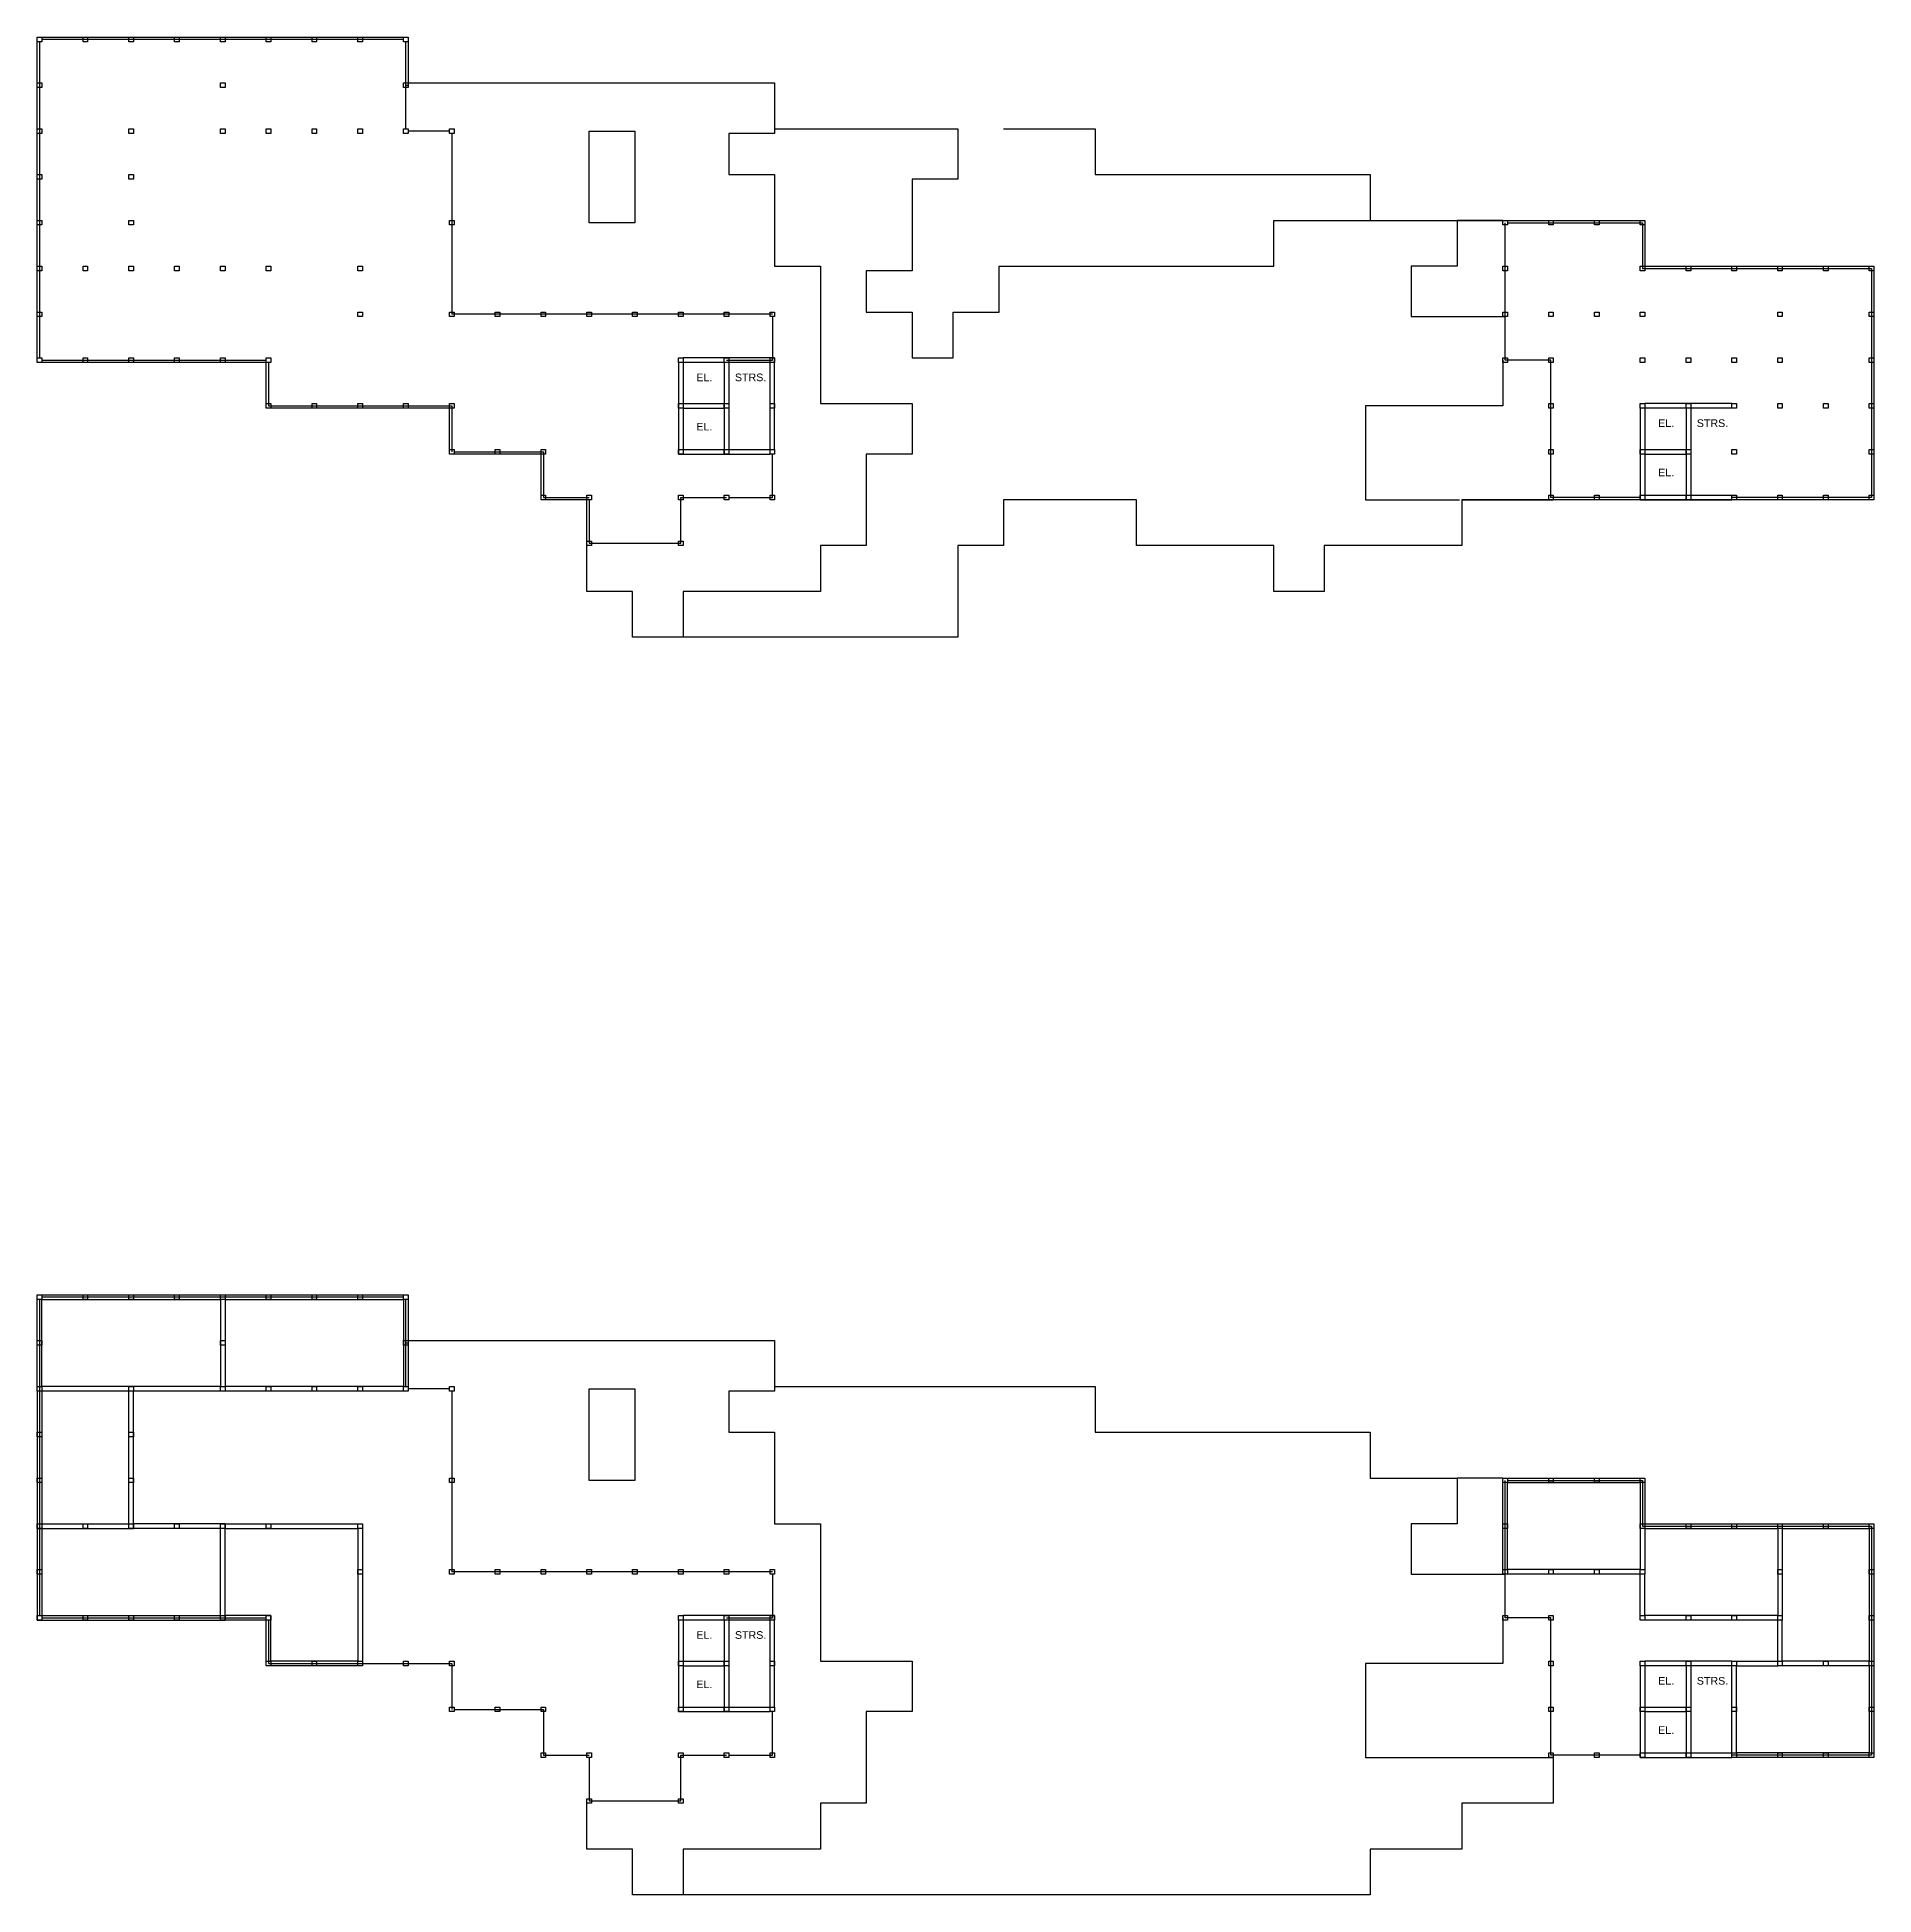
# Model space of a CAD drawing. Header units: metres. Extents: x 1950 to 2882, y 2050 to 2715.
# Drawn here: x 2324.8 to 2445.1, y 2354.3 to 2475.9 of the extents above; entities that cross this region are included whole.
import ezdxf

# ---------------------------------------------------------------- set-up
doc = ezdxf.new("R2010")
doc.units = ezdxf.units.M
for name, color, linetype in [('BACK 1', 250, 'Continuous'), ('BRICK WALLS', 250, 'Continuous'), ('CONTEXT', 250, 'Continuous'), ('OUTLINE', 250, 'Continuous'), ('PILARS', 250, 'Continuous')]:
    doc.layers.add(name, color=color, linetype=linetype)
doc.styles.get("Standard").update_dxf_attribs({"font": 'arial.ttf'})

msp = doc.modelspace()

# ---------------------------------------------------------------- linework, layer by layer
at = {"layer": 'BACK 1'}
for p, q in [((2349.13, 2472.93), (2373.13, 2472.93)), ((2373.13, 2472.93), (2373.13, 2469.63)), ((2360.98, 2469.78), (2363.98, 2469.78)), ((2360.98, 2463.78), (2360.98, 2469.78)), ((2363.98, 2469.78), (2363.98, 2463.78)), ((2373.13, 2469.63), (2370.13, 2469.63)), ((2370.13, 2469.63), (2370.13, 2466.93)), ((2370.13, 2466.93), (2373.13, 2466.93)), ((2373.13, 2466.93), (2373.13, 2460.93)), ((2420.83, 2463.93), (2417.83, 2463.93)), ((2417.83, 2463.93), (2417.83, 2460.93)), ((2363.98, 2463.78), (2360.98, 2463.78)), ((2373.13, 2460.93), (2376.13, 2460.93)), ((2376.13, 2460.93), (2376.13, 2451.93)), ((2417.83, 2460.93), (2414.83, 2460.93)), ((2414.83, 2460.93), (2414.83, 2457.63)), ((2414.83, 2457.63), (2420.98, 2457.63)), ((2420.83, 2454.78), (2420.83, 2451.78)), ((2376.13, 2451.93), (2382.13, 2451.93)), ((2382.13, 2451.93), (2382.13, 2448.63)), ((2382.13, 2448.63), (2379.13, 2448.63)), ((2379.13, 2448.63), (2379.13, 2442.63)), ((2360.83, 2439.63), (2360.83, 2442.63)), ((2379.13, 2442.63), (2376.13, 2442.63)), ((2376.13, 2442.63), (2376.13, 2439.63)), ((2363.83, 2439.63), (2360.83, 2439.63)), ((2363.83, 2436.63), (2363.83, 2439.63)), ((2370.13, 2439.63), (2367.13, 2439.63)), ((2367.13, 2439.63), (2367.13, 2436.63)), ((2376.13, 2439.63), (2370.13, 2439.63)), ((2367.13, 2436.63), (2363.83, 2436.63)), ((2349.13, 2390.56), (2373.13, 2390.56)), ((2373.13, 2390.56), (2373.13, 2387.26)), ((2360.98, 2387.41), (2363.98, 2387.41)), ((2360.98, 2381.41), (2360.98, 2387.41)), ((2363.98, 2387.41), (2363.98, 2381.41)), ((2373.13, 2387.26), (2370.13, 2387.26)), ((2370.13, 2387.26), (2370.13, 2384.56)), ((2370.13, 2384.56), (2373.13, 2384.56)), ((2373.13, 2384.56), (2373.13, 2378.56)), ((2363.98, 2381.41), (2360.98, 2381.41)), ((2420.83, 2381.56), (2417.83, 2381.56)), ((2417.83, 2381.56), (2417.83, 2378.56)), ((2373.13, 2378.56), (2376.13, 2378.56)), ((2376.13, 2378.56), (2376.13, 2369.56)), ((2417.83, 2378.56), (2414.83, 2378.56)), ((2414.83, 2378.56), (2414.83, 2375.26)), ((2414.83, 2375.26), (2420.98, 2375.26)), ((2420.83, 2372.41), (2420.83, 2369.41)), ((2376.13, 2369.56), (2382.13, 2369.56)), ((2382.13, 2369.56), (2382.13, 2366.26)), ((2382.13, 2366.26), (2379.13, 2366.26)), ((2379.13, 2366.26), (2379.13, 2360.26)), ((2360.83, 2357.26), (2360.83, 2360.26)), ((2379.13, 2360.26), (2376.13, 2360.26)), ((2376.13, 2360.26), (2376.13, 2357.26)), ((2363.83, 2357.26), (2360.83, 2357.26)), ((2363.83, 2354.26), (2363.83, 2357.26)), ((2370.13, 2357.26), (2367.13, 2357.26)), ((2367.13, 2357.26), (2367.13, 2354.26)), ((2376.13, 2357.26), (2370.13, 2357.26)), ((2367.13, 2354.26), (2363.83, 2354.26))]:
    msp.add_line(p, q, dxfattribs=at)
for points in [[(2420.83, 2451.78), (2411.83, 2451.78), (2411.83, 2445.63)], [(2411.83, 2445.63), (2417.98, 2445.63)], [(2418.13, 2445.63), (2424.13, 2445.63)], [(2420.83, 2369.41), (2411.83, 2369.41), (2411.83, 2363.26)], [(2411.83, 2363.26), (2424.13, 2363.26)]]:
    msp.add_lwpolyline(points, dxfattribs=at)
at = {"layer": 'BRICK WALLS'}
for points in [[(2324.83, 2387.26), (2324.83, 2393.56), (2337.13, 2393.56), (2337.13, 2387.26), (2324.83, 2387.26)], [(2337.13, 2393.56), (2349.13, 2393.56), (2349.13, 2387.26), (2337.13, 2387.26)], [(2337.13, 2393.26), (2348.83, 2393.26), (2348.83, 2387.56), (2337.13, 2387.56)], [(2324.83, 2387.26), (2324.83, 2378.26), (2331.13, 2378.26), (2331.13, 2387.26)], [(2325.13, 2387.26), (2325.13, 2378.56), (2330.83, 2378.56), (2330.83, 2387.26)], [(2420.83, 2381.56), (2430.13, 2381.56), (2430.13, 2375.26), (2420.83, 2375.26), (2420.83, 2381.56)], [(2324.83, 2378.26), (2324.83, 2372.26), (2337.13, 2372.26), (2337.13, 2378.56), (2331.13, 2378.56)], [(2325.13, 2378.26), (2325.13, 2372.56), (2336.83, 2372.56), (2336.83, 2378.26), (2331.13, 2378.26)], [(2337.13, 2378.56), (2346.13, 2378.56), (2346.13, 2369.26), (2339.83, 2369.26), (2339.83, 2372.26), (2337.13, 2372.26)], [(2337.13, 2378.26), (2345.83, 2378.26), (2345.83, 2369.56), (2340.13, 2369.56), (2340.13, 2372.56), (2337.13, 2372.56)], [(2430.13, 2378.56), (2439.13, 2378.56), (2439.13, 2372.26), (2429.83, 2372.26), (2429.83, 2375.26)], [(2430.13, 2378.26), (2438.83, 2378.26), (2438.83, 2372.56), (2430.13, 2372.56), (2430.13, 2375.26)], [(2439.13, 2378.56), (2445.13, 2378.56), (2445.13, 2369.26), (2438.83, 2369.26), (2438.83, 2372.26)], [(2439.13, 2378.26), (2444.83, 2378.26), (2444.83, 2369.56), (2439.13, 2369.56), (2439.13, 2372.26)], [(2445.13, 2369.26), (2445.13, 2363.26), (2435.83, 2363.26), (2435.83, 2369.56), (2438.83, 2369.56)], [(2444.83, 2369.26), (2444.83, 2363.56), (2436.13, 2363.56), (2436.13, 2369.26), (2438.83, 2369.26)]]:
    msp.add_lwpolyline(points, dxfattribs=at)
for points in [[(2325.13, 2387.56), (2325.13, 2393.26), (2336.83, 2393.26), (2336.83, 2387.56)], [(2421.13, 2381.26), (2429.83, 2381.26), (2429.83, 2375.56), (2421.13, 2375.56)]]:
    msp.add_lwpolyline(points, close=True, dxfattribs=at)
at = {"layer": 'CONTEXT'}
for p, q in [((2373.13, 2469.93), (2376.13, 2469.93)), ((2376.13, 2469.93), (2379.13, 2469.93)), ((2379.13, 2469.93), (2382.13, 2469.93)), ((2382.13, 2469.93), (2385.13, 2469.93))]:
    msp.add_line(p, q, dxfattribs=at)
for points in [[(2324.83, 2475.93), (2349.13, 2475.93), (2349.13, 2472.93), (2373.13, 2472.93), (2373.13, 2469.93)], [(2367.13, 2436.63), (2363.83, 2436.63), (2363.83, 2439.63), (2360.83, 2439.63), (2360.83, 2445.63), (2357.83, 2445.63), (2357.83, 2448.63), (2351.83, 2448.63), (2351.83, 2451.63), (2339.83, 2451.63), (2339.83, 2454.63), (2324.83, 2454.63), (2324.83, 2475.93)], [(2384.98, 2469.93), (2385.13, 2469.93), (2385.13, 2466.78), (2385.13, 2466.63), (2382.13, 2466.63), (2382.13, 2460.93)], [(2382.13, 2460.93), (2382.13, 2460.63), (2379.13, 2460.63), (2379.13, 2457.93), (2382.13, 2457.93), (2382.13, 2454.93), (2384.83, 2454.93), (2384.83, 2457.93), (2387.83, 2457.93), (2387.83, 2460.93), (2390.83, 2460.93), (2393.83, 2460.93), (2396.83, 2460.93), (2399.83, 2460.93), (2402.83, 2460.93), (2405.83, 2460.93), (2405.83, 2463.93), (2417.83, 2463.93)], [(2417.83, 2463.93), (2430.13, 2463.93), (2430.13, 2460.93), (2445.13, 2460.93), (2445.13, 2445.63), (2418.13, 2445.63)], [(2418.13, 2442.63), (2415.13, 2442.63), (2412.13, 2442.63), (2409.13, 2442.63), (2409.13, 2439.63), (2406.13, 2439.63), (2405.83, 2439.63), (2405.83, 2442.63), (2402.83, 2442.63), (2399.83, 2442.63), (2396.83, 2442.63), (2396.83, 2445.63), (2393.83, 2445.63), (2390.83, 2445.63), (2388.13, 2445.63), (2388.13, 2442.63), (2385.13, 2442.63), (2385.13, 2439.63), (2385.13, 2436.63), (2367.13, 2436.63)], [(2418.13, 2445.63), (2418.13, 2442.63)]]:
    msp.add_lwpolyline(points, dxfattribs=at)
at = {"layer": 'OUTLINE'}
for p, q in [((2369.98, 2454.78), (2372.98, 2454.78)), ((2372.98, 2454.78), (2372.98, 2454.93)), ((2369.98, 2372.41), (2372.98, 2372.41)), ((2372.98, 2372.41), (2372.98, 2372.56))]:
    msp.add_line(p, q, dxfattribs=at)
for points in [[(2388.13, 2469.93), (2394.13, 2469.93), (2394.13, 2466.93), (2412.13, 2466.93), (2412.13, 2463.93), (2417.83, 2463.93)], [(2373.13, 2448.63), (2372.83, 2448.63), (2372.83, 2454.63), (2366.83, 2454.63), (2366.83, 2454.93)], [(2366.83, 2454.63), (2366.83, 2448.63), (2372.83, 2448.63)], [(2373.13, 2448.93), (2373.13, 2454.93), (2367.13, 2454.93)], [(2367.13, 2454.63), (2367.13, 2448.93), (2372.83, 2448.93)], [(2369.83, 2454.93), (2370.13, 2454.93), (2370.13, 2454.63), (2369.83, 2454.63), (2369.83, 2454.93)], [(2369.83, 2454.63), (2369.83, 2448.63)], [(2370.13, 2454.63), (2370.13, 2448.63)], [(2372.83, 2454.93), (2373.13, 2454.93), (2373.13, 2454.63), (2372.83, 2454.63), (2372.83, 2454.93)], [(2366.83, 2451.93), (2367.13, 2451.93), (2367.13, 2451.63), (2366.83, 2451.63), (2366.83, 2451.93)], [(2367.13, 2451.93), (2369.83, 2451.93)], [(2369.83, 2451.93), (2370.13, 2451.93), (2370.13, 2451.63), (2369.83, 2451.63), (2369.83, 2451.93)], [(2372.83, 2451.93), (2373.13, 2451.93), (2373.13, 2451.63), (2372.83, 2451.63), (2372.83, 2451.93)], [(2435.83, 2451.63), (2429.83, 2451.63), (2429.83, 2451.93)], [(2435.83, 2451.93), (2430.13, 2451.93)], [(2432.83, 2451.93), (2433.13, 2451.93), (2433.13, 2451.63), (2432.83, 2451.63), (2432.83, 2451.93)], [(2367.13, 2451.63), (2369.83, 2451.63)], [(2429.83, 2451.63), (2429.83, 2445.63), (2435.83, 2445.63)], [(2430.13, 2451.63), (2430.13, 2445.93), (2435.83, 2445.93)], [(2432.83, 2451.63), (2432.83, 2445.63)], [(2433.13, 2451.63), (2433.13, 2445.63)], [(2366.83, 2448.93), (2367.13, 2448.93), (2367.13, 2448.63), (2366.83, 2448.63), (2366.83, 2448.93)], [(2429.83, 2448.93), (2430.13, 2448.93), (2430.13, 2448.63), (2429.83, 2448.63), (2429.83, 2448.93)], [(2430.13, 2448.93), (2432.83, 2448.93)], [(2430.13, 2448.63), (2432.83, 2448.63)], [(2432.83, 2448.93), (2433.13, 2448.93), (2433.13, 2448.63), (2432.83, 2448.63), (2432.83, 2448.93)], [(2429.83, 2445.93), (2430.13, 2445.93), (2430.13, 2445.63), (2429.83, 2445.63), (2429.83, 2445.93)], [(2373.13, 2387.56), (2394.13, 2387.56), (2394.13, 2384.56), (2412.13, 2384.56), (2412.13, 2381.56), (2417.83, 2381.56)], [(2373.13, 2366.26), (2372.83, 2366.26), (2372.83, 2372.26), (2366.83, 2372.26), (2366.83, 2372.56)], [(2366.83, 2372.26), (2366.83, 2366.26), (2372.83, 2366.26)], [(2373.13, 2366.56), (2373.13, 2372.56), (2367.13, 2372.56)], [(2367.13, 2372.26), (2367.13, 2366.56), (2372.83, 2366.56)], [(2369.83, 2372.56), (2370.13, 2372.56), (2370.13, 2372.26), (2369.83, 2372.26), (2369.83, 2372.56)], [(2369.83, 2372.26), (2369.83, 2366.26)], [(2370.13, 2372.26), (2370.13, 2366.26)], [(2372.83, 2372.56), (2373.13, 2372.56), (2373.13, 2372.26), (2372.83, 2372.26), (2372.83, 2372.56)], [(2366.83, 2369.56), (2367.13, 2369.56), (2367.13, 2369.26), (2366.83, 2369.26), (2366.83, 2369.56)], [(2367.13, 2369.56), (2369.83, 2369.56)], [(2367.13, 2369.26), (2369.83, 2369.26)], [(2369.83, 2369.56), (2370.13, 2369.56), (2370.13, 2369.26), (2369.83, 2369.26), (2369.83, 2369.56)], [(2372.83, 2369.56), (2373.13, 2369.56), (2373.13, 2369.26), (2372.83, 2369.26), (2372.83, 2369.56)], [(2435.83, 2369.26), (2429.83, 2369.26), (2429.83, 2369.56)], [(2429.83, 2369.26), (2429.83, 2363.26), (2435.83, 2363.26)], [(2435.83, 2369.56), (2430.13, 2369.56)], [(2430.13, 2369.26), (2430.13, 2363.56), (2435.83, 2363.56)], [(2432.83, 2369.56), (2433.13, 2369.56), (2433.13, 2369.26), (2432.83, 2369.26), (2432.83, 2369.56)], [(2432.83, 2369.26), (2432.83, 2363.26)], [(2433.13, 2369.26), (2433.13, 2363.26)], [(2366.83, 2366.56), (2367.13, 2366.56), (2367.13, 2366.26), (2366.83, 2366.26), (2366.83, 2366.56)], [(2429.83, 2366.56), (2430.13, 2366.56), (2430.13, 2366.26), (2429.83, 2366.26), (2429.83, 2366.56)], [(2430.13, 2366.56), (2432.83, 2366.56)], [(2432.83, 2366.56), (2433.13, 2366.56), (2433.13, 2366.26), (2432.83, 2366.26), (2432.83, 2366.56)], [(2430.13, 2366.26), (2432.83, 2366.26)], [(2424.13, 2363.26), (2424.13, 2360.26), (2418.13, 2360.26), (2418.13, 2357.26), (2412.13, 2357.26), (2412.13, 2354.26), (2367.13, 2354.26)], [(2429.83, 2363.56), (2430.13, 2363.56), (2430.13, 2363.26), (2429.83, 2363.26), (2429.83, 2363.56)]]:
    msp.add_lwpolyline(points, dxfattribs=at)
at = {"layer": 'PILARS'}
for p, q in [((2324.98, 2475.63), (2324.98, 2454.93)), ((2348.83, 2475.78), (2325.13, 2475.78)), ((2348.98, 2469.93), (2348.98, 2475.63)), ((2351.83, 2469.78), (2349.13, 2469.78)), ((2351.98, 2469.63), (2351.98, 2457.78)), ((2420.98, 2454.78), (2420.98, 2463.78)), ((2421.13, 2463.78), (2429.98, 2463.78)), ((2429.98, 2463.78), (2429.98, 2460.78)), ((2429.98, 2460.78), (2444.98, 2460.78)), ((2444.98, 2460.78), (2444.98, 2445.78)), ((2369.98, 2457.78), (2351.98, 2457.78)), ((2372.98, 2457.78), (2369.98, 2457.78)), ((2372.98, 2457.63), (2372.98, 2454.93)), ((2325.13, 2454.78), (2339.83, 2454.78)), ((2339.98, 2454.63), (2339.98, 2451.78)), ((2423.98, 2454.78), (2420.98, 2454.78)), ((2423.98, 2445.78), (2423.98, 2454.78)), ((2339.98, 2451.78), (2351.98, 2451.78)), ((2351.98, 2451.78), (2351.98, 2448.78)), ((2352.13, 2448.78), (2357.98, 2448.78)), ((2357.98, 2448.78), (2357.98, 2445.78)), ((2372.98, 2445.78), (2372.98, 2448.63)), ((2357.98, 2445.78), (2360.98, 2445.78)), ((2360.98, 2445.63), (2360.98, 2442.78)), ((2366.98, 2442.78), (2366.98, 2445.78)), ((2366.98, 2445.78), (2369.98, 2445.78)), ((2370.13, 2445.78), (2372.98, 2445.78)), ((2429.83, 2445.78), (2423.98, 2445.78)), ((2444.98, 2445.78), (2435.83, 2445.78)), ((2360.98, 2442.78), (2366.98, 2442.78)), ((2324.98, 2393.26), (2324.98, 2372.56)), ((2348.83, 2393.41), (2325.13, 2393.41)), ((2348.98, 2387.56), (2348.98, 2393.26)), ((2351.83, 2387.41), (2349.13, 2387.41)), ((2351.98, 2387.26), (2351.98, 2375.41)), ((2420.98, 2372.41), (2420.98, 2381.41)), ((2421.13, 2381.41), (2429.98, 2381.41)), ((2429.98, 2381.41), (2429.98, 2378.41)), ((2429.98, 2378.41), (2444.98, 2378.41)), ((2444.98, 2378.41), (2444.98, 2363.41)), ((2369.98, 2375.41), (2351.98, 2375.41)), ((2372.98, 2375.41), (2369.98, 2375.41)), ((2372.98, 2375.26), (2372.98, 2372.56)), ((2325.13, 2372.41), (2339.83, 2372.41)), ((2339.98, 2372.26), (2339.98, 2369.41)), ((2423.98, 2372.41), (2420.98, 2372.41)), ((2423.98, 2363.41), (2423.98, 2372.41)), ((2339.98, 2369.41), (2351.98, 2369.41)), ((2351.98, 2369.41), (2351.98, 2366.41)), ((2352.13, 2366.41), (2357.98, 2366.41)), ((2357.98, 2366.41), (2357.98, 2363.41)), ((2372.98, 2363.41), (2372.98, 2366.26)), ((2357.98, 2363.41), (2360.98, 2363.41)), ((2360.98, 2363.26), (2360.98, 2360.41)), ((2366.98, 2360.41), (2366.98, 2363.41)), ((2366.98, 2363.41), (2369.98, 2363.41)), ((2370.13, 2363.41), (2372.98, 2363.41)), ((2429.83, 2363.41), (2423.98, 2363.41)), ((2444.98, 2363.41), (2435.83, 2363.41)), ((2360.98, 2360.41), (2366.98, 2360.41))]:
    msp.add_line(p, q, dxfattribs=at)
for points in [[(2324.83, 2475.93), (2325.13, 2475.93), (2325.13, 2475.63), (2324.83, 2475.63), (2324.83, 2475.93)], [(2327.83, 2475.93), (2328.13, 2475.93), (2328.13, 2475.63), (2327.83, 2475.63), (2327.83, 2475.93)], [(2330.83, 2475.93), (2331.13, 2475.93), (2331.13, 2475.63), (2330.83, 2475.63), (2330.83, 2475.93)], [(2333.83, 2475.93), (2334.13, 2475.93), (2334.13, 2475.63), (2333.83, 2475.63), (2333.83, 2475.93)], [(2336.83, 2475.93), (2337.13, 2475.93), (2337.13, 2475.63), (2336.83, 2475.63), (2336.83, 2475.93)], [(2339.83, 2475.93), (2340.13, 2475.93), (2340.13, 2475.63), (2339.83, 2475.63), (2339.83, 2475.93)], [(2342.83, 2475.93), (2343.13, 2475.93), (2343.13, 2475.63), (2342.83, 2475.63), (2342.83, 2475.93)], [(2345.83, 2475.93), (2346.13, 2475.93), (2346.13, 2475.63), (2345.83, 2475.63), (2345.83, 2475.93)], [(2348.83, 2475.93), (2349.13, 2475.93), (2349.13, 2475.63), (2348.83, 2475.63), (2348.83, 2475.93)], [(2324.83, 2472.93), (2325.13, 2472.93), (2325.13, 2472.63), (2324.83, 2472.63), (2324.83, 2472.93)], [(2336.83, 2472.93), (2337.13, 2472.93), (2337.13, 2472.63), (2336.83, 2472.63), (2336.83, 2472.93)], [(2348.83, 2472.93), (2349.13, 2472.93), (2349.13, 2472.63), (2348.83, 2472.63), (2348.83, 2472.93)], [(2348.98, 2472.78), (2349.13, 2472.78)], [(2324.83, 2469.93), (2325.13, 2469.93), (2325.13, 2469.63), (2324.83, 2469.63), (2324.83, 2469.93)], [(2330.83, 2469.93), (2331.13, 2469.93), (2331.13, 2469.63), (2330.83, 2469.63), (2330.83, 2469.93)], [(2336.83, 2469.93), (2337.13, 2469.93), (2337.13, 2469.63), (2336.83, 2469.63), (2336.83, 2469.93)], [(2339.83, 2469.93), (2340.13, 2469.93), (2340.13, 2469.63), (2339.83, 2469.63), (2339.83, 2469.93)], [(2342.83, 2469.93), (2343.13, 2469.93), (2343.13, 2469.63), (2342.83, 2469.63), (2342.83, 2469.93)], [(2345.83, 2469.93), (2346.13, 2469.93), (2346.13, 2469.63), (2345.83, 2469.63), (2345.83, 2469.93)], [(2348.83, 2469.93), (2349.13, 2469.93), (2349.13, 2469.63), (2348.83, 2469.63), (2348.83, 2469.93)], [(2351.83, 2469.93), (2352.13, 2469.93), (2352.13, 2469.63), (2351.83, 2469.63), (2351.83, 2469.93)], [(2324.83, 2466.93), (2325.13, 2466.93), (2325.13, 2466.63), (2324.83, 2466.63), (2324.83, 2466.93)], [(2330.83, 2466.93), (2331.13, 2466.93), (2331.13, 2466.63), (2330.83, 2466.63), (2330.83, 2466.93)], [(2324.83, 2463.93), (2325.13, 2463.93), (2325.13, 2463.63), (2324.83, 2463.63), (2324.83, 2463.93)], [(2330.83, 2463.93), (2331.13, 2463.93), (2331.13, 2463.63), (2330.83, 2463.63), (2330.83, 2463.93)], [(2351.83, 2463.93), (2352.13, 2463.93), (2352.13, 2463.63), (2351.83, 2463.63), (2351.83, 2463.93)], [(2420.83, 2463.93), (2421.13, 2463.93), (2421.13, 2463.63), (2420.83, 2463.63), (2420.83, 2463.93)], [(2423.83, 2463.93), (2424.13, 2463.93), (2424.13, 2463.63), (2423.83, 2463.63), (2423.83, 2463.93)], [(2426.83, 2463.93), (2427.13, 2463.93), (2427.13, 2463.63), (2426.83, 2463.63), (2426.83, 2463.93)], [(2429.83, 2463.93), (2430.13, 2463.93), (2430.13, 2463.63), (2429.83, 2463.63), (2429.83, 2463.93)], [(2324.83, 2460.93), (2325.13, 2460.93), (2325.13, 2460.63), (2324.83, 2460.63), (2324.83, 2460.93)], [(2327.83, 2460.93), (2328.13, 2460.93), (2328.13, 2460.63), (2327.83, 2460.63), (2327.83, 2460.93)], [(2330.83, 2460.93), (2331.13, 2460.93), (2331.13, 2460.63), (2330.83, 2460.63), (2330.83, 2460.93)], [(2333.83, 2460.93), (2334.13, 2460.93), (2334.13, 2460.63), (2333.83, 2460.63), (2333.83, 2460.93)], [(2336.83, 2460.93), (2337.13, 2460.93), (2337.13, 2460.63), (2336.83, 2460.63), (2336.83, 2460.93)], [(2339.83, 2460.93), (2340.13, 2460.93), (2340.13, 2460.63), (2339.83, 2460.63), (2339.83, 2460.93)], [(2345.83, 2460.93), (2346.13, 2460.93), (2346.13, 2460.63), (2345.83, 2460.63), (2345.83, 2460.93)], [(2420.83, 2460.93), (2421.13, 2460.93), (2421.13, 2460.63), (2420.83, 2460.63), (2420.83, 2460.93)], [(2429.83, 2460.93), (2430.13, 2460.93), (2430.13, 2460.63), (2429.83, 2460.63), (2429.83, 2460.93)], [(2432.83, 2460.93), (2433.13, 2460.93), (2433.13, 2460.63), (2432.83, 2460.63), (2432.83, 2460.93)], [(2435.83, 2460.93), (2436.13, 2460.93), (2436.13, 2460.63), (2435.83, 2460.63), (2435.83, 2460.93)], [(2438.83, 2460.93), (2439.13, 2460.93), (2439.13, 2460.63), (2438.83, 2460.63), (2438.83, 2460.93)], [(2441.83, 2460.93), (2442.13, 2460.93), (2442.13, 2460.63), (2441.83, 2460.63), (2441.83, 2460.93)], [(2444.83, 2460.93), (2445.13, 2460.93), (2445.13, 2460.63), (2444.83, 2460.63), (2444.83, 2460.93)], [(2324.83, 2457.93), (2325.13, 2457.93), (2325.13, 2457.63), (2324.83, 2457.63), (2324.83, 2457.93)], [(2345.83, 2457.93), (2346.13, 2457.93), (2346.13, 2457.63), (2345.83, 2457.63), (2345.83, 2457.93)], [(2351.83, 2457.93), (2352.13, 2457.93), (2352.13, 2457.63), (2351.83, 2457.63), (2351.83, 2457.93)], [(2354.83, 2457.93), (2355.13, 2457.93), (2355.13, 2457.63), (2354.83, 2457.63), (2354.83, 2457.93)], [(2357.83, 2457.93), (2358.13, 2457.93), (2358.13, 2457.63), (2357.83, 2457.63), (2357.83, 2457.93)], [(2360.83, 2457.93), (2361.13, 2457.93), (2361.13, 2457.63), (2360.83, 2457.63), (2360.83, 2457.93)], [(2363.83, 2457.93), (2364.13, 2457.93), (2364.13, 2457.63), (2363.83, 2457.63), (2363.83, 2457.93)], [(2366.83, 2457.93), (2367.13, 2457.93), (2367.13, 2457.63), (2366.83, 2457.63), (2366.83, 2457.93)], [(2369.83, 2457.93), (2370.13, 2457.93), (2370.13, 2457.63), (2369.83, 2457.63), (2369.83, 2457.93)], [(2372.83, 2457.93), (2373.13, 2457.93), (2373.13, 2457.63), (2372.83, 2457.63), (2372.83, 2457.93)], [(2420.83, 2457.93), (2421.13, 2457.93), (2421.13, 2457.63), (2420.83, 2457.63), (2420.83, 2457.93)], [(2423.83, 2457.93), (2424.13, 2457.93), (2424.13, 2457.63), (2423.83, 2457.63), (2423.83, 2457.93)], [(2426.83, 2457.93), (2427.13, 2457.93), (2427.13, 2457.63), (2426.83, 2457.63), (2426.83, 2457.93)], [(2429.83, 2457.93), (2430.13, 2457.93), (2430.13, 2457.63), (2429.83, 2457.63), (2429.83, 2457.93)], [(2438.83, 2457.93), (2439.13, 2457.93), (2439.13, 2457.63), (2438.83, 2457.63), (2438.83, 2457.93)], [(2444.83, 2457.93), (2445.13, 2457.93), (2445.13, 2457.63), (2444.83, 2457.63), (2444.83, 2457.93)], [(2324.83, 2454.93), (2325.13, 2454.93), (2325.13, 2454.63), (2324.83, 2454.63), (2324.83, 2454.93)], [(2327.83, 2454.93), (2328.13, 2454.93), (2328.13, 2454.63), (2327.83, 2454.63), (2327.83, 2454.93)], [(2330.83, 2454.93), (2331.13, 2454.93), (2331.13, 2454.63), (2330.83, 2454.63), (2330.83, 2454.93)], [(2333.83, 2454.93), (2334.13, 2454.93), (2334.13, 2454.63), (2333.83, 2454.63), (2333.83, 2454.93)], [(2336.83, 2454.93), (2337.13, 2454.93), (2337.13, 2454.63), (2336.83, 2454.63), (2336.83, 2454.93)], [(2339.83, 2454.93), (2340.13, 2454.93), (2340.13, 2454.63), (2339.83, 2454.63), (2339.83, 2454.93)], [(2366.83, 2454.93), (2367.13, 2454.93), (2367.13, 2454.63), (2366.83, 2454.63), (2366.83, 2454.93)], [(2420.83, 2454.93), (2421.13, 2454.93), (2421.13, 2454.63), (2420.83, 2454.63), (2420.83, 2454.93)], [(2423.83, 2454.93), (2424.13, 2454.93), (2424.13, 2454.63), (2423.83, 2454.63), (2423.83, 2454.93)], [(2429.83, 2454.93), (2430.13, 2454.93), (2430.13, 2454.63), (2429.83, 2454.63), (2429.83, 2454.93)], [(2432.83, 2454.93), (2433.13, 2454.93), (2433.13, 2454.63), (2432.83, 2454.63), (2432.83, 2454.93)], [(2435.83, 2454.93), (2436.13, 2454.93), (2436.13, 2454.63), (2435.83, 2454.63), (2435.83, 2454.93)], [(2438.83, 2454.93), (2439.13, 2454.93), (2439.13, 2454.63), (2438.83, 2454.63), (2438.83, 2454.93)], [(2444.83, 2454.93), (2445.13, 2454.93), (2445.13, 2454.63), (2444.83, 2454.63), (2444.83, 2454.93)], [(2339.83, 2451.93), (2340.13, 2451.93), (2340.13, 2451.63), (2339.83, 2451.63), (2339.83, 2451.93)], [(2342.83, 2451.93), (2343.13, 2451.93), (2343.13, 2451.63), (2342.83, 2451.63), (2342.83, 2451.93)], [(2345.83, 2451.93), (2346.13, 2451.93), (2346.13, 2451.63), (2345.83, 2451.63), (2345.83, 2451.93)], [(2348.83, 2451.93), (2349.13, 2451.93), (2349.13, 2451.63), (2348.83, 2451.63), (2348.83, 2451.93)], [(2351.83, 2451.93), (2352.13, 2451.93), (2352.13, 2451.63), (2351.83, 2451.63), (2351.83, 2451.93)], [(2423.83, 2451.93), (2424.13, 2451.93), (2424.13, 2451.63), (2423.83, 2451.63), (2423.83, 2451.93)], [(2429.83, 2451.93), (2430.13, 2451.93), (2430.13, 2451.63), (2429.83, 2451.63), (2429.83, 2451.93)], [(2429.83, 2451.93), (2430.13, 2451.93), (2430.13, 2451.63), (2429.83, 2451.63), (2429.83, 2451.93)], [(2432.83, 2451.93), (2433.13, 2451.93), (2433.13, 2451.63), (2432.83, 2451.63), (2432.83, 2451.93)], [(2435.83, 2451.93), (2436.13, 2451.93), (2436.13, 2451.63), (2435.83, 2451.63), (2435.83, 2451.93)], [(2438.83, 2451.93), (2439.13, 2451.93), (2439.13, 2451.63), (2438.83, 2451.63), (2438.83, 2451.93)], [(2441.83, 2451.93), (2442.13, 2451.93), (2442.13, 2451.63), (2441.83, 2451.63), (2441.83, 2451.93)], [(2444.83, 2451.93), (2445.13, 2451.93), (2445.13, 2451.63), (2444.83, 2451.63), (2444.83, 2451.93)], [(2351.83, 2448.93), (2352.13, 2448.93), (2352.13, 2448.63), (2351.83, 2448.63), (2351.83, 2448.93)], [(2354.83, 2448.93), (2355.13, 2448.93), (2355.13, 2448.63), (2354.83, 2448.63), (2354.83, 2448.93)], [(2357.83, 2448.93), (2358.13, 2448.93), (2358.13, 2448.63), (2357.83, 2448.63), (2357.83, 2448.93)], [(2369.83, 2448.93), (2370.13, 2448.93), (2370.13, 2448.63), (2369.83, 2448.63), (2369.83, 2448.93)], [(2372.83, 2448.93), (2373.13, 2448.93), (2373.13, 2448.63), (2372.83, 2448.63), (2372.83, 2448.93)], [(2423.83, 2448.93), (2424.13, 2448.93), (2424.13, 2448.63), (2423.83, 2448.63), (2423.83, 2448.93)], [(2429.83, 2448.93), (2430.13, 2448.93), (2430.13, 2448.63), (2429.83, 2448.63), (2429.83, 2448.93)], [(2432.83, 2448.93), (2433.13, 2448.93), (2433.13, 2448.63), (2432.83, 2448.63), (2432.83, 2448.93)], [(2435.83, 2448.93), (2436.13, 2448.93), (2436.13, 2448.63), (2435.83, 2448.63), (2435.83, 2448.93)], [(2444.83, 2448.93), (2445.13, 2448.93), (2445.13, 2448.63), (2444.83, 2448.63), (2444.83, 2448.93)], [(2357.83, 2445.93), (2358.13, 2445.93), (2358.13, 2445.63), (2357.83, 2445.63), (2357.83, 2445.93)], [(2360.83, 2445.93), (2361.13, 2445.93), (2361.13, 2445.63), (2360.83, 2445.63), (2360.83, 2445.93)], [(2366.83, 2445.93), (2367.13, 2445.93), (2367.13, 2445.63), (2366.83, 2445.63), (2366.83, 2445.93)], [(2369.83, 2445.93), (2370.13, 2445.93), (2370.13, 2445.63), (2369.83, 2445.63), (2369.83, 2445.93)], [(2372.83, 2445.93), (2373.13, 2445.93), (2373.13, 2445.63), (2372.83, 2445.63), (2372.83, 2445.93)], [(2423.83, 2445.93), (2424.13, 2445.93), (2424.13, 2445.63), (2423.83, 2445.63), (2423.83, 2445.93)], [(2426.83, 2445.93), (2427.13, 2445.93), (2427.13, 2445.63), (2426.83, 2445.63), (2426.83, 2445.93)], [(2429.83, 2445.93), (2430.13, 2445.93), (2430.13, 2445.63), (2429.83, 2445.63), (2429.83, 2445.93)], [(2432.83, 2445.93), (2433.13, 2445.93), (2433.13, 2445.63), (2432.83, 2445.63), (2432.83, 2445.93)], [(2432.83, 2445.93), (2433.13, 2445.93), (2433.13, 2445.63), (2432.83, 2445.63), (2432.83, 2445.93)], [(2435.83, 2445.93), (2436.13, 2445.93), (2436.13, 2445.63), (2435.83, 2445.63), (2435.83, 2445.93)], [(2435.83, 2445.93), (2436.13, 2445.93), (2436.13, 2445.63), (2435.83, 2445.63), (2435.83, 2445.93)], [(2438.83, 2445.93), (2439.13, 2445.93), (2439.13, 2445.63), (2438.83, 2445.63), (2438.83, 2445.93)], [(2441.83, 2445.93), (2442.13, 2445.93), (2442.13, 2445.63), (2441.83, 2445.63), (2441.83, 2445.93)], [(2444.83, 2445.93), (2445.13, 2445.93), (2445.13, 2445.63), (2444.83, 2445.63), (2444.83, 2445.93)], [(2360.83, 2442.93), (2361.13, 2442.93), (2361.13, 2442.63), (2360.83, 2442.63), (2360.83, 2442.93)], [(2366.83, 2442.93), (2367.13, 2442.93), (2367.13, 2442.63), (2366.83, 2442.63), (2366.83, 2442.93)], [(2324.83, 2393.56), (2325.13, 2393.56), (2325.13, 2393.26), (2324.83, 2393.26), (2324.83, 2393.56)], [(2327.83, 2393.56), (2328.13, 2393.56), (2328.13, 2393.26), (2327.83, 2393.26), (2327.83, 2393.56)], [(2330.83, 2393.56), (2331.13, 2393.56), (2331.13, 2393.26), (2330.83, 2393.26), (2330.83, 2393.56)], [(2333.83, 2393.56), (2334.13, 2393.56), (2334.13, 2393.26), (2333.83, 2393.26), (2333.83, 2393.56)], [(2336.83, 2393.56), (2337.13, 2393.56), (2337.13, 2393.26), (2336.83, 2393.26), (2336.83, 2393.56)], [(2339.83, 2393.56), (2340.13, 2393.56), (2340.13, 2393.26), (2339.83, 2393.26), (2339.83, 2393.56)], [(2342.83, 2393.56), (2343.13, 2393.56), (2343.13, 2393.26), (2342.83, 2393.26), (2342.83, 2393.56)], [(2345.83, 2393.56), (2346.13, 2393.56), (2346.13, 2393.26), (2345.83, 2393.26), (2345.83, 2393.56)], [(2348.83, 2393.56), (2349.13, 2393.56), (2349.13, 2393.26), (2348.83, 2393.26), (2348.83, 2393.56)], [(2324.83, 2390.56), (2325.13, 2390.56), (2325.13, 2390.26), (2324.83, 2390.26), (2324.83, 2390.56)], [(2336.83, 2390.56), (2337.13, 2390.56), (2337.13, 2390.26), (2336.83, 2390.26), (2336.83, 2390.56)], [(2348.83, 2390.56), (2349.13, 2390.56), (2349.13, 2390.26), (2348.83, 2390.26), (2348.83, 2390.56)], [(2348.98, 2390.41), (2349.13, 2390.41)], [(2324.83, 2387.56), (2325.13, 2387.56), (2325.13, 2387.26), (2324.83, 2387.26), (2324.83, 2387.56)], [(2330.83, 2387.56), (2331.13, 2387.56), (2331.13, 2387.26), (2330.83, 2387.26), (2330.83, 2387.56)], [(2336.83, 2387.56), (2337.13, 2387.56), (2337.13, 2387.26), (2336.83, 2387.26), (2336.83, 2387.56)], [(2339.83, 2387.56), (2340.13, 2387.56), (2340.13, 2387.26), (2339.83, 2387.26), (2339.83, 2387.56)], [(2342.83, 2387.56), (2343.13, 2387.56), (2343.13, 2387.26), (2342.83, 2387.26), (2342.83, 2387.56)], [(2345.83, 2387.56), (2346.13, 2387.56), (2346.13, 2387.26), (2345.83, 2387.26), (2345.83, 2387.56)], [(2348.83, 2387.56), (2349.13, 2387.56), (2349.13, 2387.26), (2348.83, 2387.26), (2348.83, 2387.56)], [(2351.83, 2387.56), (2352.13, 2387.56), (2352.13, 2387.26), (2351.83, 2387.26), (2351.83, 2387.56)], [(2324.83, 2384.56), (2325.13, 2384.56), (2325.13, 2384.26), (2324.83, 2384.26), (2324.83, 2384.56)], [(2330.83, 2384.56), (2331.13, 2384.56), (2331.13, 2384.26), (2330.83, 2384.26), (2330.83, 2384.56)], [(2324.83, 2381.56), (2325.13, 2381.56), (2325.13, 2381.26), (2324.83, 2381.26), (2324.83, 2381.56)], [(2330.83, 2381.56), (2331.13, 2381.56), (2331.13, 2381.26), (2330.83, 2381.26), (2330.83, 2381.56)], [(2351.83, 2381.56), (2352.13, 2381.56), (2352.13, 2381.26), (2351.83, 2381.26), (2351.83, 2381.56)], [(2420.83, 2381.56), (2421.13, 2381.56), (2421.13, 2381.26), (2420.83, 2381.26), (2420.83, 2381.56)], [(2423.83, 2381.56), (2424.13, 2381.56), (2424.13, 2381.26), (2423.83, 2381.26), (2423.83, 2381.56)], [(2426.83, 2381.56), (2427.13, 2381.56), (2427.13, 2381.26), (2426.83, 2381.26), (2426.83, 2381.56)], [(2429.83, 2381.56), (2430.13, 2381.56), (2430.13, 2381.26), (2429.83, 2381.26), (2429.83, 2381.56)], [(2324.83, 2378.56), (2325.13, 2378.56), (2325.13, 2378.26), (2324.83, 2378.26), (2324.83, 2378.56)], [(2327.83, 2378.56), (2328.13, 2378.56), (2328.13, 2378.26), (2327.83, 2378.26), (2327.83, 2378.56)], [(2330.83, 2378.56), (2331.13, 2378.56), (2331.13, 2378.26), (2330.83, 2378.26), (2330.83, 2378.56)], [(2333.83, 2378.56), (2334.13, 2378.56), (2334.13, 2378.26), (2333.83, 2378.26), (2333.83, 2378.56)], [(2336.83, 2378.56), (2337.13, 2378.56), (2337.13, 2378.26), (2336.83, 2378.26), (2336.83, 2378.56)], [(2339.83, 2378.56), (2340.13, 2378.56), (2340.13, 2378.26), (2339.83, 2378.26), (2339.83, 2378.56)], [(2345.83, 2378.56), (2346.13, 2378.56), (2346.13, 2378.26), (2345.83, 2378.26), (2345.83, 2378.56)], [(2420.83, 2378.56), (2421.13, 2378.56), (2421.13, 2378.26), (2420.83, 2378.26), (2420.83, 2378.56)], [(2429.83, 2378.56), (2430.13, 2378.56), (2430.13, 2378.26), (2429.83, 2378.26), (2429.83, 2378.56)], [(2432.83, 2378.56), (2433.13, 2378.56), (2433.13, 2378.26), (2432.83, 2378.26), (2432.83, 2378.56)], [(2435.83, 2378.56), (2436.13, 2378.56), (2436.13, 2378.26), (2435.83, 2378.26), (2435.83, 2378.56)], [(2438.83, 2378.56), (2439.13, 2378.56), (2439.13, 2378.26), (2438.83, 2378.26), (2438.83, 2378.56)], [(2441.83, 2378.56), (2442.13, 2378.56), (2442.13, 2378.26), (2441.83, 2378.26), (2441.83, 2378.56)], [(2444.83, 2378.56), (2445.13, 2378.56), (2445.13, 2378.26), (2444.83, 2378.26), (2444.83, 2378.56)], [(2324.83, 2375.56), (2325.13, 2375.56), (2325.13, 2375.26), (2324.83, 2375.26), (2324.83, 2375.56)], [(2345.83, 2375.56), (2346.13, 2375.56), (2346.13, 2375.26), (2345.83, 2375.26), (2345.83, 2375.56)], [(2351.83, 2375.56), (2352.13, 2375.56), (2352.13, 2375.26), (2351.83, 2375.26), (2351.83, 2375.56)], [(2354.83, 2375.56), (2355.13, 2375.56), (2355.13, 2375.26), (2354.83, 2375.26), (2354.83, 2375.56)], [(2357.83, 2375.56), (2358.13, 2375.56), (2358.13, 2375.26), (2357.83, 2375.26), (2357.83, 2375.56)], [(2360.83, 2375.56), (2361.13, 2375.56), (2361.13, 2375.26), (2360.83, 2375.26), (2360.83, 2375.56)], [(2363.83, 2375.56), (2364.13, 2375.56), (2364.13, 2375.26), (2363.83, 2375.26), (2363.83, 2375.56)], [(2366.83, 2375.56), (2367.13, 2375.56), (2367.13, 2375.26), (2366.83, 2375.26), (2366.83, 2375.56)], [(2369.83, 2375.56), (2370.13, 2375.56), (2370.13, 2375.26), (2369.83, 2375.26), (2369.83, 2375.56)], [(2372.83, 2375.56), (2373.13, 2375.56), (2373.13, 2375.26), (2372.83, 2375.26), (2372.83, 2375.56)], [(2420.83, 2375.56), (2421.13, 2375.56), (2421.13, 2375.26), (2420.83, 2375.26), (2420.83, 2375.56)], [(2423.83, 2375.56), (2424.13, 2375.56), (2424.13, 2375.26), (2423.83, 2375.26), (2423.83, 2375.56)], [(2426.83, 2375.56), (2427.13, 2375.56), (2427.13, 2375.26), (2426.83, 2375.26), (2426.83, 2375.56)], [(2429.83, 2375.56), (2430.13, 2375.56), (2430.13, 2375.26), (2429.83, 2375.26), (2429.83, 2375.56)], [(2438.83, 2375.56), (2439.13, 2375.56), (2439.13, 2375.26), (2438.83, 2375.26), (2438.83, 2375.56)], [(2444.83, 2375.56), (2445.13, 2375.56), (2445.13, 2375.26), (2444.83, 2375.26), (2444.83, 2375.56)], [(2324.83, 2372.56), (2325.13, 2372.56), (2325.13, 2372.26), (2324.83, 2372.26), (2324.83, 2372.56)], [(2327.83, 2372.56), (2328.13, 2372.56), (2328.13, 2372.26), (2327.83, 2372.26), (2327.83, 2372.56)], [(2330.83, 2372.56), (2331.13, 2372.56), (2331.13, 2372.26), (2330.83, 2372.26), (2330.83, 2372.56)], [(2333.83, 2372.56), (2334.13, 2372.56), (2334.13, 2372.26), (2333.83, 2372.26), (2333.83, 2372.56)], [(2336.83, 2372.56), (2337.13, 2372.56), (2337.13, 2372.26), (2336.83, 2372.26), (2336.83, 2372.56)], [(2339.83, 2372.56), (2340.13, 2372.56), (2340.13, 2372.26), (2339.83, 2372.26), (2339.83, 2372.56)], [(2366.83, 2372.56), (2367.13, 2372.56), (2367.13, 2372.26), (2366.83, 2372.26), (2366.83, 2372.56)], [(2420.83, 2372.56), (2421.13, 2372.56), (2421.13, 2372.26), (2420.83, 2372.26), (2420.83, 2372.56)], [(2423.83, 2372.56), (2424.13, 2372.56), (2424.13, 2372.26), (2423.83, 2372.26), (2423.83, 2372.56)], [(2429.83, 2372.56), (2430.13, 2372.56), (2430.13, 2372.26), (2429.83, 2372.26), (2429.83, 2372.56)], [(2432.83, 2372.56), (2433.13, 2372.56), (2433.13, 2372.26), (2432.83, 2372.26), (2432.83, 2372.56)], [(2435.83, 2372.56), (2436.13, 2372.56), (2436.13, 2372.26), (2435.83, 2372.26), (2435.83, 2372.56)], [(2438.83, 2372.56), (2439.13, 2372.56), (2439.13, 2372.26), (2438.83, 2372.26), (2438.83, 2372.56)], [(2444.83, 2372.56), (2445.13, 2372.56), (2445.13, 2372.26), (2444.83, 2372.26), (2444.83, 2372.56)], [(2339.83, 2369.56), (2340.13, 2369.56), (2340.13, 2369.26), (2339.83, 2369.26), (2339.83, 2369.56)], [(2342.83, 2369.56), (2343.13, 2369.56), (2343.13, 2369.26), (2342.83, 2369.26), (2342.83, 2369.56)], [(2345.83, 2369.56), (2346.13, 2369.56), (2346.13, 2369.26), (2345.83, 2369.26), (2345.83, 2369.56)], [(2348.83, 2369.56), (2349.13, 2369.56), (2349.13, 2369.26), (2348.83, 2369.26), (2348.83, 2369.56)], [(2351.83, 2369.56), (2352.13, 2369.56), (2352.13, 2369.26), (2351.83, 2369.26), (2351.83, 2369.56)], [(2423.83, 2369.56), (2424.13, 2369.56), (2424.13, 2369.26), (2423.83, 2369.26), (2423.83, 2369.56)], [(2429.83, 2369.56), (2430.13, 2369.56), (2430.13, 2369.26), (2429.83, 2369.26), (2429.83, 2369.56)], [(2429.83, 2369.56), (2430.13, 2369.56), (2430.13, 2369.26), (2429.83, 2369.26), (2429.83, 2369.56)], [(2432.83, 2369.56), (2433.13, 2369.56), (2433.13, 2369.26), (2432.83, 2369.26), (2432.83, 2369.56)], [(2435.83, 2369.56), (2436.13, 2369.56), (2436.13, 2369.26), (2435.83, 2369.26), (2435.83, 2369.56)], [(2438.83, 2369.56), (2439.13, 2369.56), (2439.13, 2369.26), (2438.83, 2369.26), (2438.83, 2369.56)], [(2441.83, 2369.56), (2442.13, 2369.56), (2442.13, 2369.26), (2441.83, 2369.26), (2441.83, 2369.56)], [(2444.83, 2369.56), (2445.13, 2369.56), (2445.13, 2369.26), (2444.83, 2369.26), (2444.83, 2369.56)], [(2351.83, 2366.56), (2352.13, 2366.56), (2352.13, 2366.26), (2351.83, 2366.26), (2351.83, 2366.56)], [(2354.83, 2366.56), (2355.13, 2366.56), (2355.13, 2366.26), (2354.83, 2366.26), (2354.83, 2366.56)], [(2357.83, 2366.56), (2358.13, 2366.56), (2358.13, 2366.26), (2357.83, 2366.26), (2357.83, 2366.56)], [(2369.83, 2366.56), (2370.13, 2366.56), (2370.13, 2366.26), (2369.83, 2366.26), (2369.83, 2366.56)], [(2372.83, 2366.56), (2373.13, 2366.56), (2373.13, 2366.26), (2372.83, 2366.26), (2372.83, 2366.56)], [(2423.83, 2366.56), (2424.13, 2366.56), (2424.13, 2366.26), (2423.83, 2366.26), (2423.83, 2366.56)], [(2429.83, 2366.56), (2430.13, 2366.56), (2430.13, 2366.26), (2429.83, 2366.26), (2429.83, 2366.56)], [(2432.83, 2366.56), (2433.13, 2366.56), (2433.13, 2366.26), (2432.83, 2366.26), (2432.83, 2366.56)], [(2435.83, 2366.56), (2436.13, 2366.56), (2436.13, 2366.26), (2435.83, 2366.26), (2435.83, 2366.56)], [(2444.83, 2366.56), (2445.13, 2366.56), (2445.13, 2366.26), (2444.83, 2366.26), (2444.83, 2366.56)], [(2357.83, 2363.56), (2358.13, 2363.56), (2358.13, 2363.26), (2357.83, 2363.26), (2357.83, 2363.56)], [(2360.83, 2363.56), (2361.13, 2363.56), (2361.13, 2363.26), (2360.83, 2363.26), (2360.83, 2363.56)], [(2366.83, 2363.56), (2367.13, 2363.56), (2367.13, 2363.26), (2366.83, 2363.26), (2366.83, 2363.56)], [(2369.83, 2363.56), (2370.13, 2363.56), (2370.13, 2363.26), (2369.83, 2363.26), (2369.83, 2363.56)], [(2372.83, 2363.56), (2373.13, 2363.56), (2373.13, 2363.26), (2372.83, 2363.26), (2372.83, 2363.56)], [(2423.83, 2363.56), (2424.13, 2363.56), (2424.13, 2363.26), (2423.83, 2363.26), (2423.83, 2363.56)], [(2426.83, 2363.56), (2427.13, 2363.56), (2427.13, 2363.26), (2426.83, 2363.26), (2426.83, 2363.56)], [(2429.83, 2363.56), (2430.13, 2363.56), (2430.13, 2363.26), (2429.83, 2363.26), (2429.83, 2363.56)], [(2432.83, 2363.56), (2433.13, 2363.56), (2433.13, 2363.26), (2432.83, 2363.26), (2432.83, 2363.56)], [(2432.83, 2363.56), (2433.13, 2363.56), (2433.13, 2363.26), (2432.83, 2363.26), (2432.83, 2363.56)], [(2435.83, 2363.56), (2436.13, 2363.56), (2436.13, 2363.26), (2435.83, 2363.26), (2435.83, 2363.56)], [(2435.83, 2363.56), (2436.13, 2363.56), (2436.13, 2363.26), (2435.83, 2363.26), (2435.83, 2363.56)], [(2438.83, 2363.56), (2439.13, 2363.56), (2439.13, 2363.26), (2438.83, 2363.26), (2438.83, 2363.56)], [(2441.83, 2363.56), (2442.13, 2363.56), (2442.13, 2363.26), (2441.83, 2363.26), (2441.83, 2363.56)], [(2444.83, 2363.56), (2445.13, 2363.56), (2445.13, 2363.26), (2444.83, 2363.26), (2444.83, 2363.56)], [(2360.83, 2360.56), (2361.13, 2360.56), (2361.13, 2360.26), (2360.83, 2360.26), (2360.83, 2360.56)], [(2366.83, 2360.56), (2367.13, 2360.56), (2367.13, 2360.26), (2366.83, 2360.26), (2366.83, 2360.56)]]:
    msp.add_lwpolyline(points, dxfattribs=at)

# ---------------------------------------------------------------- texts
at = {"layer": 'OUTLINE', "color": 18, "true_color": 0x000000, "char_height": 0.5, "attachment_point": 1}
for s, insert in [('EL. ', (2368, 2453.9)), ('STRS. ', (2370.53, 2453.9)), ('EL. ', (2368, 2450.67)), ('EL. ', (2431, 2450.9)), ('STRS. ', (2433.53, 2450.9)), ('EL. ', (2431, 2447.67)), ('EL. ', (2368, 2371.53)), ('STRS. ', (2370.53, 2371.53)), ('EL. ', (2368, 2368.3)), ('EL. ', (2431, 2368.53)), ('STRS. ', (2433.53, 2368.53)), ('EL. ', (2431, 2365.3))]:
    msp.add_mtext_dynamic_manual_height_columns(s, width=1.6726, gutter_width=12.5, heights=[0], dxfattribs=dict(at, insert=insert))

doc.saveas('drawing.dxf')
